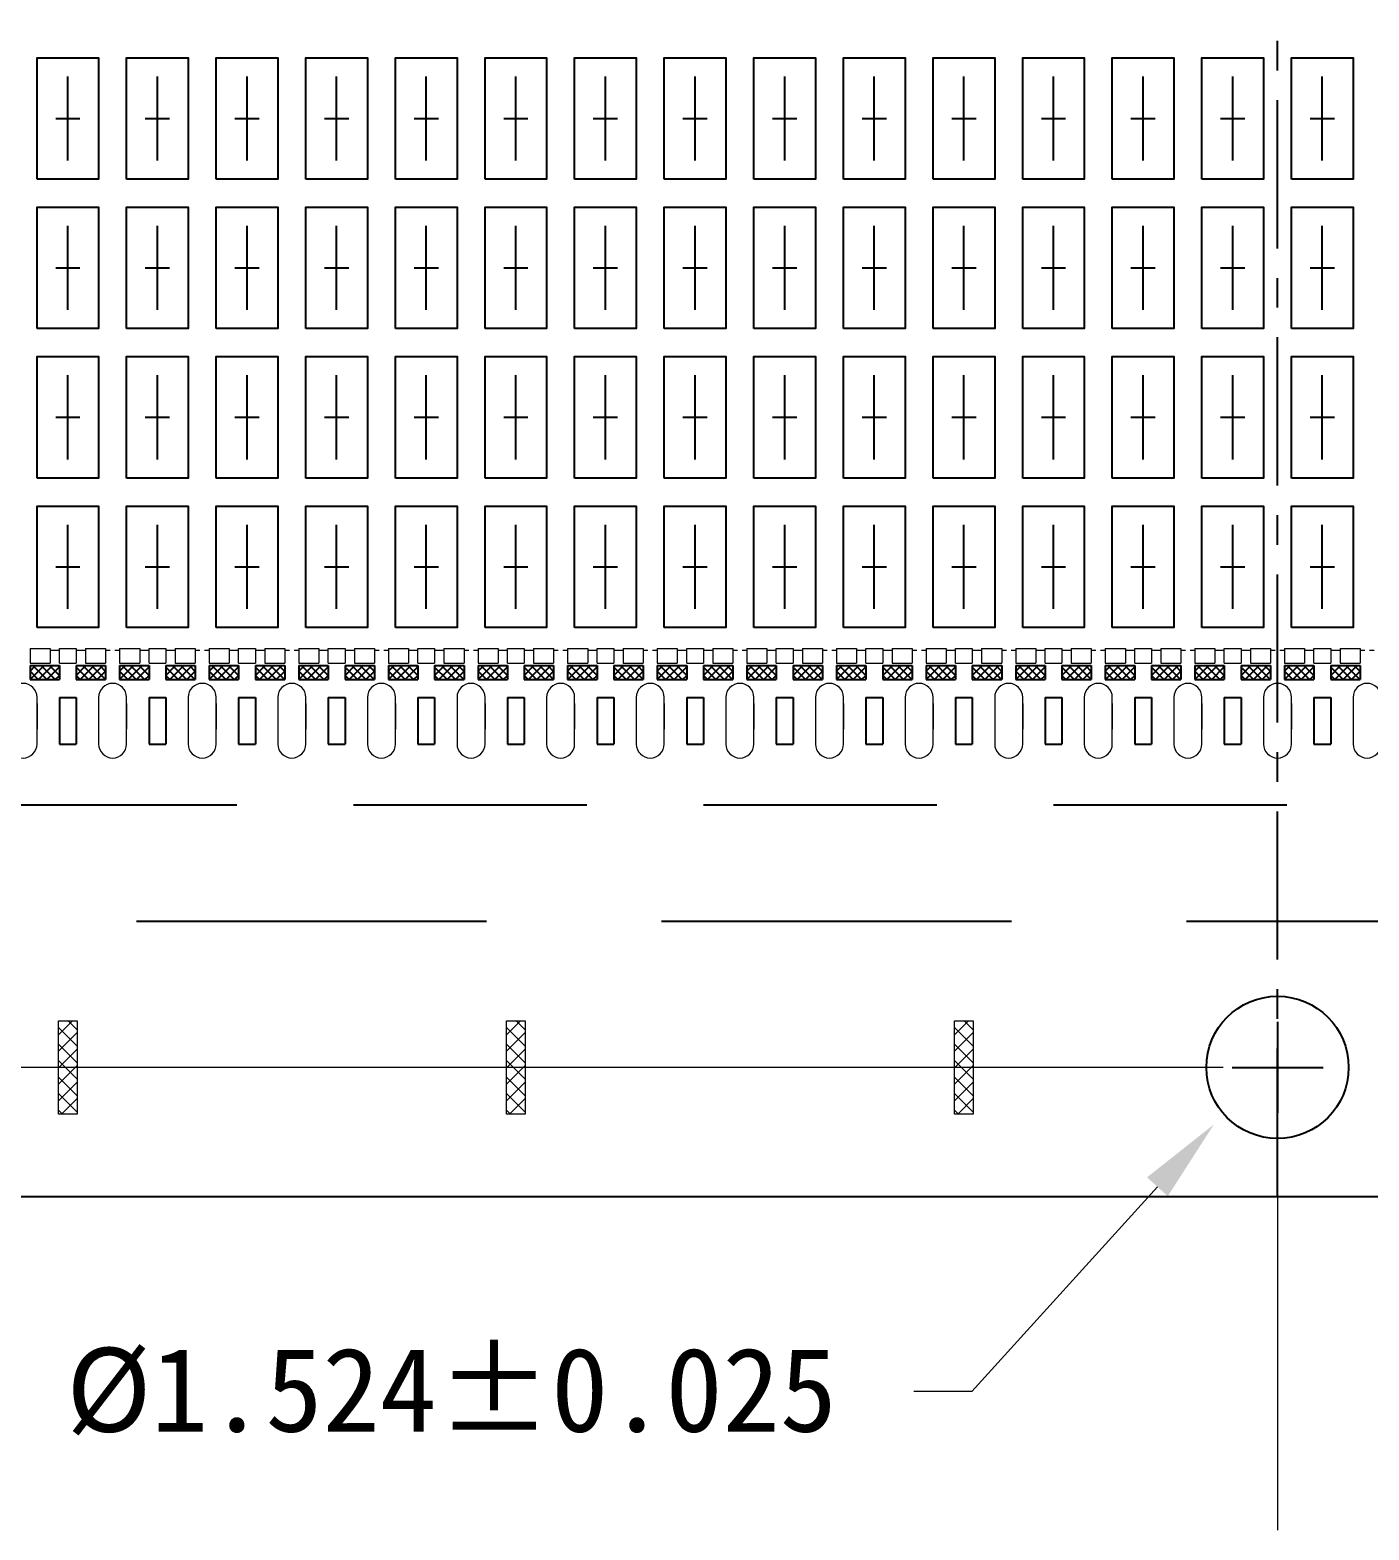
# Model space of a CAD drawing. Extents: x 741 to 839, y -25 to 98.
# Drawn here: x 779.19 to 793.53, y 18.19 to 34.26 of the extents above; entities that cross this region are included whole.
import ezdxf

# ---------------------------------------------------------------- set-up
doc = ezdxf.new("R2010")
doc.units = 0
for name, pattern in [('CENTER', [50.8, 31.75, -6.35, 6.35, -6.35]), ('CENTER2', [28.575, 19.05, -3.175, 3.175, -3.175]), ('HIDDEN', [0.375, 0.25, -0.125]), ('HIDDEN2', [4.7625, 3.175, -1.5875])]:
    doc.linetypes.add(name, pattern=pattern)
for name, color, linetype in [('1D', 4, 'Continuous'), ('Half top', 6, 'Continuous'), ('pkg', 2, 'Continuous'), ('PLATING', 3, 'Continuous'), ('中心线', 1, 'CENTER2')]:
    doc.layers.add(name, color=color, linetype=linetype)
doc.layers.add('top', color=7, linetype='Continuous', lineweight=25)
doc.layers.add('标注线', color=3, linetype='Continuous', lineweight=9)
doc.styles.get("Standard").update_dxf_attribs({"font": ''})
doc.styles.get('Standard').set_extended_font_data('SimSun')

# ---------------------------------------------------------------- blocks, each defined once
blk = doc.blocks.new('*U13')
at = {"layer": 'pkg'}
blk.add_lwpolyline([(-0.33, -0.65), (-0.33, 0.65), (0.33, 0.65), (0.33, -0.65)], close=True, dxfattribs=at)
at = {"layer": '中心线'}
for p, q in [((0, -0.45), (0, 0.45)), ((-0.13, 0), (0.13, 0))]:
    blk.add_line(p, q, dxfattribs=at)
blk = doc.blocks.new('*U12')
at = {"layer": '标注线', "color": 0, "linetype": 'ByBlock', "lineweight": -2}
for p in [(13.44, 4.8), (14.4, 4.8), (15.36, 4.8), (16.32, 4.8), (17.28, 4.8), (18.24, 4.8), (19.2, 4.8), (20.16, 4.8), (21.12, 4.8), (22.08, 4.8), (23.04, 4.8), (24, 4.8), (24.96, 4.8), (25.92, 4.8), (26.88, 4.8), (13.44, 3.2), (14.4, 3.2), (15.36, 3.2), (16.32, 3.2), (17.28, 3.2), (18.24, 3.2), (19.2, 3.2), (20.16, 3.2), (21.12, 3.2), (22.08, 3.2), (23.04, 3.2), (24, 3.2), (24.96, 3.2), (25.92, 3.2), (26.88, 3.2), (13.44, 1.6), (14.4, 1.6), (15.36, 1.6), (16.32, 1.6), (17.28, 1.6), (18.24, 1.6), (19.2, 1.6), (20.16, 1.6), (21.12, 1.6), (22.08, 1.6), (23.04, 1.6), (24, 1.6), (24.96, 1.6), (25.92, 1.6), (26.88, 1.6), (13.44, 0), (14.4, 0), (15.36, 0), (16.32, 0), (17.28, 0), (18.24, 0), (19.2, 0), (20.16, 0), (21.12, 0), (22.08, 0), (23.04, 0), (24, 0), (24.96, 0), (25.92, 0), (26.88, 0)]:
    blk.add_blockref('*U13', p, dxfattribs=at)
blk = doc.blocks.new('*U14')
at = {"lineweight": 5}
for p, q in [((-0.15, 0.25), (-0.15, -0.25)), ((0.15, -0.25), (0.15, 0.25)), ((0.15, 0.184), (0.15, -0.091))]:
    blk.add_line(p, q, dxfattribs=at)
for centre, start, end in [((0, 0.25), 0, 180), ((0, -0.25), 180, 0)]:
    blk.add_arc(centre, 0.15, start, end, dxfattribs=at)
blk = doc.blocks.new('*U15')
at = {"color": 0, "linetype": 'ByBlock', "lineweight": -2}
for p in [(13.44, 0), (14.4, 0), (15.36, 0), (16.32, 0), (17.28, 0), (18.24, 0), (19.2, 0), (20.16, 0), (21.12, 0), (22.08, 0), (23.04, 0), (24, 0), (24.96, 0), (25.92, 0), (26.88, 0), (27.84, 0)]:
    blk.add_blockref('*U14', p, dxfattribs=at)
blk = doc.blocks.new('*U16')
at = {"color": 7}
for p, q in [((-0.09, 0.25), (-0.09, -0.25)), ((-0.09, 0.25), (0.09, 0.25)), ((0.09, 0.25), (0.09, -0.25)), ((-0.09, -0.25), (0.09, -0.25))]:
    blk.add_line(p, q, dxfattribs=at)
blk = doc.blocks.new('*U17')
at = {"color": 0, "linetype": 'ByBlock', "lineweight": -2}
for p in [(13.44, 0), (14.4, 0), (15.36, 0), (16.32, 0), (17.28, 0), (18.24, 0), (19.2, 0), (20.16, 0), (21.12, 0), (22.08, 0), (23.04, 0), (24, 0), (24.96, 0), (25.92, 0), (26.88, 0)]:
    blk.add_blockref('*U16', p, dxfattribs=at)
blk = doc.blocks.new('*U75')
at = {"lineweight": 15}
for p, q in [((-0.48, 0.08), (-0.48, -0.08)), ((-0.48, 0.08), (-0.265, 0.08)), ((-0.48, 0.08), (-0.265, 0.08)), ((-0.48, 0.08), (-0.265, 0.08)), ((-0.265, 0.08), (-0.265, -0.08)), ((-0.165, -0.08), (-0.165, 0.08)), ((-0.165, 0.08), (0.015, 0.08)), ((0.015, 0.08), (0.015, -0.08)), ((0.115, 0.08), (0.33, 0.08)), ((0.115, 0.08), (0.115, -0.08)), ((0.115, 0.08), (0.33, 0.08)), ((0.115, 0.08), (0.33, 0.08)), ((0.33, 0.08), (0.33, -0.08)), ((-0.48, -0.08), (-0.265, -0.08)), ((-0.165, -0.08), (0.015, -0.08)), ((0.115, -0.08), (0.33, -0.08))]:
    blk.add_line(p, q, dxfattribs=at)
at = {"color": 4, "linetype": 'HIDDEN2', "lineweight": 15, "ltscale": 0.01}
for p, q in [((-0.265, 0.06), (-0.165, 0.06)), ((0.015, 0.06), (0.115, 0.06)), ((0.33, 0.06), (0.38, 0.06)), ((0.43, 0.06), (0.48, 0.06))]:
    blk.add_line(p, q, dxfattribs=at)
blk = doc.blocks.new('*U76')
at = {"color": 0, "linetype": 'ByBlock', "lineweight": -2, "transparency": 16777216}
for p in [(13.44, 0), (14.4, 0), (15.36, 0), (16.32, 0), (17.28, 0), (18.24, 0), (19.2, 0), (20.16, 0), (21.12, 0), (22.08, 0), (23.04, 0), (24, 0), (24.96, 0), (25.92, 0), (26.88, 0)]:
    blk.add_blockref('*U75', p, dxfattribs=at)

msp = doc.modelspace()

# ---------------------------------------------------------------- hatches: boundary and pattern name
at = {"layer": 'PLATING'}
h = msp.add_hatch(dxfattribs=at)
h.set_pattern_fill('ANSI37', color=256, scale=0.02)
h.set_pattern_definition([(45, (13.44, 0), (-0.0449012806, 0.0449012806), []), (135, (13.44, 0), (-0.0449012806, -0.0449012806), [])])
h.paths.add_polyline_path([(779.5018, 27.4507), (779.1868, 27.4507), (779.1868, 27.3007), (779.5018, 27.3007)])
h.paths.add_polyline_path([(779.9968, 27.4507), (779.6818, 27.4507), (779.6818, 27.3007), (779.9968, 27.3007)])
h = msp.add_hatch(dxfattribs=at)
h.set_pattern_fill('ANSI37', color=256, scale=0.02)
h.set_pattern_definition([(45, (14.4, 0), (-0.0449012806, 0.0449012806), []), (135, (14.4, 0), (-0.0449012806, -0.0449012806), [])])
h.paths.add_polyline_path([(780.4618, 27.4507), (780.1468, 27.4507), (780.1468, 27.3007), (780.4618, 27.3007)])
h.paths.add_polyline_path([(780.9568, 27.4507), (780.6418, 27.4507), (780.6418, 27.3007), (780.9568, 27.3007)])
h = msp.add_hatch(dxfattribs=at)
h.set_pattern_fill('ANSI37', color=256, scale=0.02)
h.set_pattern_definition([(45, (15.36, 0), (-0.0449012806, 0.0449012806), []), (135, (15.36, 0), (-0.0449012806, -0.0449012806), [])])
h.paths.add_polyline_path([(781.4218, 27.4507), (781.1068, 27.4507), (781.1068, 27.3007), (781.4218, 27.3007)])
h.paths.add_polyline_path([(781.9168, 27.4507), (781.6018, 27.4507), (781.6018, 27.3007), (781.9168, 27.3007)])
h = msp.add_hatch(dxfattribs=at)
h.set_pattern_fill('ANSI37', color=256, scale=0.02)
h.set_pattern_definition([(45, (16.32, 0), (-0.0449012806, 0.0449012806), []), (135, (16.32, 0), (-0.0449012806, -0.0449012806), [])])
h.paths.add_polyline_path([(782.3818, 27.4507), (782.0668, 27.4507), (782.0668, 27.3007), (782.3818, 27.3007)])
h.paths.add_polyline_path([(782.8768, 27.4507), (782.5618, 27.4507), (782.5618, 27.3007), (782.8768, 27.3007)])
h = msp.add_hatch(dxfattribs=at)
h.set_pattern_fill('ANSI37', color=256, scale=0.02)
h.set_pattern_definition([(45, (17.28, 0), (-0.0449012806, 0.0449012806), []), (135, (17.28, 0), (-0.0449012806, -0.0449012806), [])])
h.paths.add_polyline_path([(783.3418, 27.4507), (783.0268, 27.4507), (783.0268, 27.3007), (783.3418, 27.3007)])
h.paths.add_polyline_path([(783.8368, 27.4507), (783.5218, 27.4507), (783.5218, 27.3007), (783.8368, 27.3007)])
h = msp.add_hatch(dxfattribs=at)
h.set_pattern_fill('ANSI37', color=256, scale=0.02)
h.set_pattern_definition([(45, (18.24, 0), (-0.0449012806, 0.0449012806), []), (135, (18.24, 0), (-0.0449012806, -0.0449012806), [])])
h.paths.add_polyline_path([(784.3018, 27.4507), (783.9868, 27.4507), (783.9868, 27.3007), (784.3018, 27.3007)])
h.paths.add_polyline_path([(784.7968, 27.4507), (784.4818, 27.4507), (784.4818, 27.3007), (784.7968, 27.3007)])
h = msp.add_hatch(dxfattribs=at)
h.set_pattern_fill('ANSI37', color=256, scale=0.02)
h.set_pattern_definition([(45, (19.2, 0), (-0.0449012806, 0.0449012806), []), (135, (19.2, 0), (-0.0449012806, -0.0449012806), [])])
h.paths.add_polyline_path([(785.2618, 27.4507), (784.9468, 27.4507), (784.9468, 27.3007), (785.2618, 27.3007)])
h.paths.add_polyline_path([(785.7568, 27.4507), (785.4418, 27.4507), (785.4418, 27.3007), (785.7568, 27.3007)])
h = msp.add_hatch(dxfattribs=at)
h.set_pattern_fill('ANSI37', color=256, scale=0.02)
h.set_pattern_definition([(45, (20.16, 0), (-0.0449012806, 0.0449012806), []), (135, (20.16, 0), (-0.0449012806, -0.0449012806), [])])
h.paths.add_polyline_path([(786.2218, 27.4507), (785.9068, 27.4507), (785.9068, 27.3007), (786.2218, 27.3007)])
h.paths.add_polyline_path([(786.7168, 27.4507), (786.4018, 27.4507), (786.4018, 27.3007), (786.7168, 27.3007)])
h = msp.add_hatch(dxfattribs=at)
h.set_pattern_fill('ANSI37', color=256, scale=0.02)
h.set_pattern_definition([(45, (21.12, 0), (-0.0449012806, 0.0449012806), []), (135, (21.12, 0), (-0.0449012806, -0.0449012806), [])])
h.paths.add_polyline_path([(787.1818, 27.4507), (786.8668, 27.4507), (786.8668, 27.3007), (787.1818, 27.3007)])
h.paths.add_polyline_path([(787.6768, 27.4507), (787.3618, 27.4507), (787.3618, 27.3007), (787.6768, 27.3007)])
h = msp.add_hatch(dxfattribs=at)
h.set_pattern_fill('ANSI37', color=256, scale=0.02)
h.set_pattern_definition([(45, (22.08, 0), (-0.0449012806, 0.0449012806), []), (135, (22.08, 0), (-0.0449012806, -0.0449012806), [])])
h.paths.add_polyline_path([(788.1418, 27.4507), (787.8268, 27.4507), (787.8268, 27.3007), (788.1418, 27.3007)])
h.paths.add_polyline_path([(788.6368, 27.4507), (788.3218, 27.4507), (788.3218, 27.3007), (788.6368, 27.3007)])
h = msp.add_hatch(dxfattribs=at)
h.set_pattern_fill('ANSI37', color=256, scale=0.02)
h.set_pattern_definition([(45, (23.04, 0), (-0.0449012806, 0.0449012806), []), (135, (23.04, 0), (-0.0449012806, -0.0449012806), [])])
h.paths.add_polyline_path([(789.1018, 27.4507), (788.7868, 27.4507), (788.7868, 27.3007), (789.1018, 27.3007)])
h.paths.add_polyline_path([(789.5968, 27.4507), (789.2818, 27.4507), (789.2818, 27.3007), (789.5968, 27.3007)])
h = msp.add_hatch(dxfattribs=at)
h.set_pattern_fill('ANSI37', color=256, scale=0.02)
h.set_pattern_definition([(45, (24, 0), (-0.0449012806, 0.0449012806), []), (135, (24, 0), (-0.0449012806, -0.0449012806), [])])
h.paths.add_polyline_path([(790.0618, 27.4507), (789.7468, 27.4507), (789.7468, 27.3007), (790.0618, 27.3007)])
h.paths.add_polyline_path([(790.5568, 27.4507), (790.2418, 27.4507), (790.2418, 27.3007), (790.5568, 27.3007)])
h = msp.add_hatch(dxfattribs=at)
h.set_pattern_fill('ANSI37', color=256, scale=0.02)
h.set_pattern_definition([(45, (24.96, 0), (-0.0449012806, 0.0449012806), []), (135, (24.96, 0), (-0.0449012806, -0.0449012806), [])])
h.paths.add_polyline_path([(791.0218, 27.4507), (790.7068, 27.4507), (790.7068, 27.3007), (791.0218, 27.3007)])
h.paths.add_polyline_path([(791.5168, 27.4507), (791.2018, 27.4507), (791.2018, 27.3007), (791.5168, 27.3007)])
h = msp.add_hatch(dxfattribs=at)
h.set_pattern_fill('ANSI37', color=256, scale=0.02)
h.set_pattern_definition([(45, (25.92, 0), (-0.0449012806, 0.0449012806), []), (135, (25.92, 0), (-0.0449012806, -0.0449012806), [])])
h.paths.add_polyline_path([(791.9818, 27.4507), (791.6668, 27.4507), (791.6668, 27.3007), (791.9818, 27.3007)])
h.paths.add_polyline_path([(792.4768, 27.4507), (792.1618, 27.4507), (792.1618, 27.3007), (792.4768, 27.3007)])
h = msp.add_hatch(dxfattribs=at)
h.set_pattern_fill('ANSI37', color=256, scale=0.02)
h.set_pattern_definition([(45, (26.88, 0), (-0.0449012806, 0.0449012806), []), (135, (26.88, 0), (-0.0449012806, -0.0449012806), [])])
h.paths.add_polyline_path([(792.9418, 27.4507), (792.6268, 27.4507), (792.6268, 27.3007), (792.9418, 27.3007)])
h.paths.add_polyline_path([(793.4368, 27.4507), (793.1218, 27.4507), (793.1218, 27.3007), (793.4368, 27.3007)])

# ---------------------------------------------------------------- linework, layer by layer
at = {"layer": '1D', "linetype": 'HIDDEN', "ltscale": 10}
msp.add_line((763.9018, 25.9607, 0.1909), (821.2018, 25.9607, 0.1909), dxfattribs=at)
at = {"layer": '1D', "color": 2, "linetype": 'HIDDEN', "ltscale": 15}
msp.add_line((823.4518, 24.7107, 0.1909), (757.7018, 24.7107, 0.1909), dxfattribs=at)
at = {"layer": 'Half top', "lineweight": 5}
for p, q in [((779.4918, 23.4962, 0.1909), (779.6413, 23.6457, 0.1909)), ((779.4918, 23.6457, 0.1909), (779.6918, 23.6457, 0.1909)), ((779.4918, 22.6457, 0.1909), (779.4918, 23.6457, 0.1909)), ((779.6918, 23.5497, 0.1909), (779.5958, 23.6457, 0.1909)), ((779.6918, 23.6457, 0.1909), (779.6918, 22.6457, 0.1909)), ((784.2918, 23.4962, 0.1909), (784.4413, 23.6457, 0.1909)), ((784.2918, 23.6457, 0.1909), (784.4918, 23.6457, 0.1909)), ((784.2918, 22.6457, 0.1909), (784.2918, 23.6457, 0.1909)), ((784.4918, 23.5497, 0.1909), (784.3958, 23.6457, 0.1909)), ((784.4918, 23.6457, 0.1909), (784.4918, 22.6457, 0.1909)), ((789.0918, 23.4962, 0.1909), (789.2413, 23.6457, 0.1909)), ((789.0918, 23.6457, 0.1909), (789.2918, 23.6457, 0.1909)), ((789.0918, 22.6457, 0.1909), (789.0918, 23.6457, 0.1909)), ((789.2918, 23.5497, 0.1909), (789.1958, 23.6457, 0.1909)), ((789.2918, 23.6457, 0.1909), (789.2918, 22.6457, 0.1909)), ((779.6918, 23.373, 0.1909), (779.4918, 23.573, 0.1909)), ((779.4918, 23.3194, 0.1909), (779.6918, 23.5194, 0.1909)), ((784.4918, 23.373, 0.1909), (784.2918, 23.573, 0.1909)), ((784.2918, 23.3194, 0.1909), (784.4918, 23.5194, 0.1909)), ((789.2918, 23.373, 0.1909), (789.0918, 23.573, 0.1909)), ((789.0918, 23.3194, 0.1909), (789.2918, 23.5194, 0.1909)), ((779.6918, 23.1962, 0.1909), (779.4918, 23.3962, 0.1909)), ((779.4918, 23.1426, 0.1909), (779.6918, 23.3426, 0.1909)), ((784.4918, 23.1962, 0.1909), (784.2918, 23.3962, 0.1909)), ((784.2918, 23.1426, 0.1909), (784.4918, 23.3426, 0.1909)), ((789.2918, 23.1962, 0.1909), (789.0918, 23.3962, 0.1909)), ((789.0918, 23.1426, 0.1909), (789.2918, 23.3426, 0.1909)), ((779.6918, 23.0194, 0.1909), (779.4918, 23.2194, 0.1909)), ((779.4918, 22.9658, 0.1909), (779.6918, 23.1658, 0.1909)), ((784.4918, 23.0194, 0.1909), (784.2918, 23.2194, 0.1909)), ((784.2918, 22.9658, 0.1909), (784.4918, 23.1658, 0.1909)), ((789.2918, 23.0194, 0.1909), (789.0918, 23.2194, 0.1909)), ((789.0918, 22.9658, 0.1909), (789.2918, 23.1658, 0.1909)), ((779.6918, 22.8426, 0.1909), (779.4918, 23.0426, 0.1909)), ((779.4918, 22.7891, 0.1909), (779.6918, 22.9891, 0.1909)), ((784.4918, 22.8426, 0.1909), (784.2918, 23.0426, 0.1909)), ((784.2918, 22.7891, 0.1909), (784.4918, 22.9891, 0.1909)), ((789.2918, 22.8426, 0.1909), (789.0918, 23.0426, 0.1909)), ((789.0918, 22.7891, 0.1909), (789.2918, 22.9891, 0.1909)), ((779.6918, 22.6659, 0.1909), (779.4918, 22.8659, 0.1909)), ((784.4918, 22.6659, 0.1909), (784.2918, 22.8659, 0.1909)), ((789.2918, 22.6659, 0.1909), (789.0918, 22.8659, 0.1909)), ((779.5352, 22.6457, 0.1909), (779.4918, 22.6891, 0.1909)), ((779.5252, 22.6457, 0.1909), (779.6918, 22.8123, 0.1909)), ((784.3352, 22.6457, 0.1909), (784.2918, 22.6891, 0.1909)), ((784.3252, 22.6457, 0.1909), (784.4918, 22.8123, 0.1909)), ((789.1352, 22.6457, 0.1909), (789.0918, 22.6891, 0.1909)), ((789.1252, 22.6457, 0.1909), (789.2918, 22.8123, 0.1909)), ((779.6918, 22.6457, 0.1909), (779.4918, 22.6457, 0.1909)), ((784.4918, 22.6457, 0.1909), (784.2918, 22.6457, 0.1909)), ((789.2918, 22.6457, 0.1909), (789.0918, 22.6457, 0.1909))]:
    msp.add_line(p, q, dxfattribs=at)
at = {"layer": 'PLATING'}
for p, q in [((779.1868, 27.4507, 0.1909), (779.5018, 27.4507, 0.1909)), ((779.1868, 27.4507, 0.1909), (779.1868, 27.3007, 0.1909)), ((779.6818, 27.4507, 0.1909), (779.9968, 27.4507, 0.1909)), ((779.9968, 27.4507, 0.1909), (779.9968, 27.3007, 0.1909)), ((780.1468, 27.4507, 0.1909), (780.4618, 27.4507, 0.1909)), ((780.1468, 27.4507, 0.1909), (780.1468, 27.3007, 0.1909)), ((780.6418, 27.4507, 0.1909), (780.9568, 27.4507, 0.1909)), ((780.9568, 27.4507, 0.1909), (780.9568, 27.3007, 0.1909)), ((781.1068, 27.4507, 0.1909), (781.4218, 27.4507, 0.1909)), ((781.1068, 27.4507, 0.1909), (781.1068, 27.3007, 0.1909)), ((781.6018, 27.4507, 0.1909), (781.9168, 27.4507, 0.1909)), ((781.9168, 27.4507, 0.1909), (781.9168, 27.3007, 0.1909)), ((782.0668, 27.4507, 0.1909), (782.3818, 27.4507, 0.1909)), ((782.0668, 27.4507, 0.1909), (782.0668, 27.3007, 0.1909)), ((782.5618, 27.4507, 0.1909), (782.8768, 27.4507, 0.1909)), ((782.8768, 27.4507, 0.1909), (782.8768, 27.3007, 0.1909)), ((783.0268, 27.4507, 0.1909), (783.3418, 27.4507, 0.1909)), ((783.0268, 27.4507, 0.1909), (783.0268, 27.3007, 0.1909)), ((783.5218, 27.4507, 0.1909), (783.8368, 27.4507, 0.1909)), ((783.8368, 27.4507, 0.1909), (783.8368, 27.3007, 0.1909)), ((783.9868, 27.4507, 0.1909), (784.3018, 27.4507, 0.1909)), ((783.9868, 27.4507, 0.1909), (783.9868, 27.3007, 0.1909)), ((784.4818, 27.4507, 0.1909), (784.7968, 27.4507, 0.1909)), ((784.7968, 27.4507, 0.1909), (784.7968, 27.3007, 0.1909)), ((784.9468, 27.4507, 0.1909), (785.2618, 27.4507, 0.1909)), ((784.9468, 27.4507, 0.1909), (784.9468, 27.3007, 0.1909)), ((785.4418, 27.4507, 0.1909), (785.7568, 27.4507, 0.1909)), ((785.7568, 27.4507, 0.1909), (785.7568, 27.3007, 0.1909)), ((785.9068, 27.4507, 0.1909), (786.2218, 27.4507, 0.1909)), ((785.9068, 27.4507, 0.1909), (785.9068, 27.3007, 0.1909)), ((786.4018, 27.4507, 0.1909), (786.7168, 27.4507, 0.1909)), ((786.7168, 27.4507, 0.1909), (786.7168, 27.3007, 0.1909)), ((786.8668, 27.4507, 0.1909), (787.1818, 27.4507, 0.1909)), ((786.8668, 27.4507, 0.1909), (786.8668, 27.3007, 0.1909)), ((787.3618, 27.4507, 0.1909), (787.6768, 27.4507, 0.1909)), ((787.6768, 27.4507, 0.1909), (787.6768, 27.3007, 0.1909)), ((787.8268, 27.4507, 0.1909), (788.1418, 27.4507, 0.1909)), ((787.8268, 27.4507, 0.1909), (787.8268, 27.3007, 0.1909)), ((788.3218, 27.4507, 0.1909), (788.6368, 27.4507, 0.1909)), ((788.6368, 27.4507, 0.1909), (788.6368, 27.3007, 0.1909)), ((788.7868, 27.4507, 0.1909), (789.1018, 27.4507, 0.1909)), ((788.7868, 27.4507, 0.1909), (788.7868, 27.3007, 0.1909)), ((789.2818, 27.4507, 0.1909), (789.5968, 27.4507, 0.1909)), ((789.5968, 27.4507, 0.1909), (789.5968, 27.3007, 0.1909)), ((789.7468, 27.4507, 0.1909), (790.0618, 27.4507, 0.1909)), ((789.7468, 27.4507, 0.1909), (789.7468, 27.3007, 0.1909)), ((790.2418, 27.4507, 0.1909), (790.5568, 27.4507, 0.1909)), ((790.5568, 27.4507, 0.1909), (790.5568, 27.3007, 0.1909)), ((790.7068, 27.4507, 0.1909), (791.0218, 27.4507, 0.1909)), ((790.7068, 27.4507, 0.1909), (790.7068, 27.3007, 0.1909)), ((791.2018, 27.4507, 0.1909), (791.5168, 27.4507, 0.1909)), ((791.5168, 27.4507, 0.1909), (791.5168, 27.3007, 0.1909)), ((791.6668, 27.4507, 0.1909), (791.9818, 27.4507, 0.1909)), ((791.6668, 27.4507, 0.1909), (791.6668, 27.3007, 0.1909)), ((792.1618, 27.4507, 0.1909), (792.4768, 27.4507, 0.1909)), ((792.4768, 27.4507, 0.1909), (792.4768, 27.3007, 0.1909)), ((792.6268, 27.4507, 0.1909), (792.9418, 27.4507, 0.1909)), ((792.6268, 27.4507, 0.1909), (792.6268, 27.3007, 0.1909)), ((793.1218, 27.4507, 0.1909), (793.4368, 27.4507, 0.1909)), ((793.4368, 27.4507, 0.1909), (793.4368, 27.3007, 0.1909)), ((779.1868, 27.3007, 0.1909), (779.5018, 27.3007, 0.1909)), ((779.6818, 27.3007, 0.1909), (779.9968, 27.3007, 0.1909)), ((780.1468, 27.3007, 0.1909), (780.4618, 27.3007, 0.1909)), ((780.6418, 27.3007, 0.1909), (780.9568, 27.3007, 0.1909)), ((781.1068, 27.3007, 0.1909), (781.4218, 27.3007, 0.1909)), ((781.6018, 27.3007, 0.1909), (781.9168, 27.3007, 0.1909)), ((782.0668, 27.3007, 0.1909), (782.3818, 27.3007, 0.1909)), ((782.5618, 27.3007, 0.1909), (782.8768, 27.3007, 0.1909)), ((783.0268, 27.3007, 0.1909), (783.3418, 27.3007, 0.1909)), ((783.5218, 27.3007, 0.1909), (783.8368, 27.3007, 0.1909)), ((783.9868, 27.3007, 0.1909), (784.3018, 27.3007, 0.1909)), ((784.4818, 27.3007, 0.1909), (784.7968, 27.3007, 0.1909)), ((784.9468, 27.3007, 0.1909), (785.2618, 27.3007, 0.1909)), ((785.4418, 27.3007, 0.1909), (785.7568, 27.3007, 0.1909)), ((785.9068, 27.3007, 0.1909), (786.2218, 27.3007, 0.1909)), ((786.4018, 27.3007, 0.1909), (786.7168, 27.3007, 0.1909)), ((786.8668, 27.3007, 0.1909), (787.1818, 27.3007, 0.1909)), ((787.3618, 27.3007, 0.1909), (787.6768, 27.3007, 0.1909)), ((787.8268, 27.3007, 0.1909), (788.1418, 27.3007, 0.1909)), ((788.3218, 27.3007, 0.1909), (788.6368, 27.3007, 0.1909)), ((788.7868, 27.3007, 0.1909), (789.1018, 27.3007, 0.1909)), ((789.2818, 27.3007, 0.1909), (789.5968, 27.3007, 0.1909)), ((789.7468, 27.3007, 0.1909), (790.0618, 27.3007, 0.1909)), ((790.2418, 27.3007, 0.1909), (790.5568, 27.3007, 0.1909)), ((790.7068, 27.3007, 0.1909), (791.0218, 27.3007, 0.1909)), ((791.2018, 27.3007, 0.1909), (791.5168, 27.3007, 0.1909)), ((791.6668, 27.3007, 0.1909), (791.9818, 27.3007, 0.1909)), ((792.1618, 27.3007, 0.1909), (792.4768, 27.3007, 0.1909)), ((792.6268, 27.3007, 0.1909), (792.9418, 27.3007, 0.1909)), ((793.1218, 27.3007, 0.1909), (793.4368, 27.3007, 0.1909))]:
    msp.add_line(p, q, dxfattribs=at)
at = {"layer": 'PLATING', "color": 3}
for p, q in [((779.5018, 27.4507, 0.1909), (779.5018, 27.3007, 0.1909)), ((779.6818, 27.4507, 0.1909), (779.6818, 27.3007, 0.1909)), ((780.4618, 27.4507, 0.1909), (780.4618, 27.3007, 0.1909)), ((780.6418, 27.4507, 0.1909), (780.6418, 27.3007, 0.1909)), ((781.4218, 27.4507, 0.1909), (781.4218, 27.3007, 0.1909)), ((781.6018, 27.4507, 0.1909), (781.6018, 27.3007, 0.1909)), ((782.3818, 27.4507, 0.1909), (782.3818, 27.3007, 0.1909)), ((782.5618, 27.4507, 0.1909), (782.5618, 27.3007, 0.1909)), ((783.3418, 27.4507, 0.1909), (783.3418, 27.3007, 0.1909)), ((783.5218, 27.4507, 0.1909), (783.5218, 27.3007, 0.1909)), ((784.3018, 27.4507, 0.1909), (784.3018, 27.3007, 0.1909)), ((784.4818, 27.4507, 0.1909), (784.4818, 27.3007, 0.1909)), ((785.2618, 27.4507, 0.1909), (785.2618, 27.3007, 0.1909)), ((785.4418, 27.4507, 0.1909), (785.4418, 27.3007, 0.1909)), ((786.2218, 27.4507, 0.1909), (786.2218, 27.3007, 0.1909)), ((786.4018, 27.4507, 0.1909), (786.4018, 27.3007, 0.1909)), ((787.1818, 27.4507, 0.1909), (787.1818, 27.3007, 0.1909)), ((787.3618, 27.4507, 0.1909), (787.3618, 27.3007, 0.1909)), ((788.1418, 27.4507, 0.1909), (788.1418, 27.3007, 0.1909)), ((788.3218, 27.4507, 0.1909), (788.3218, 27.3007, 0.1909)), ((789.1018, 27.4507, 0.1909), (789.1018, 27.3007, 0.1909)), ((789.2818, 27.4507, 0.1909), (789.2818, 27.3007, 0.1909)), ((790.0618, 27.4507, 0.1909), (790.0618, 27.3007, 0.1909)), ((790.2418, 27.4507, 0.1909), (790.2418, 27.3007, 0.1909)), ((791.0218, 27.4507, 0.1909), (791.0218, 27.3007, 0.1909)), ((791.2018, 27.4507, 0.1909), (791.2018, 27.3007, 0.1909)), ((791.9818, 27.4507, 0.1909), (791.9818, 27.3007, 0.1909)), ((792.1618, 27.4507, 0.1909), (792.1618, 27.3007, 0.1909)), ((792.9418, 27.4507, 0.1909), (792.9418, 27.3007, 0.1909)), ((793.1218, 27.4507, 0.1909), (793.1218, 27.3007, 0.1909))]:
    msp.add_line(p, q, dxfattribs=at)
at = {"layer": 'top'}
msp.add_line((823.4518, 21.7607, 0.1909), (758.7018, 21.7607, 0.1909), dxfattribs=at)
msp.add_circle((792.5518, 23.1457, 0.1909), 0.762, dxfattribs=at)
at = {"layer": '中心线', "linetype": 'CENTER', "ltscale": 0.05}
msp.add_line((792.5518, 21.7607, 0.1909), (792.5518, 89.6607, 0.1909), dxfattribs=at)
at = {"layer": '中心线'}
for p, q in [((792.5518, 23.6331, 0.1909), (792.5518, 22.6582, 0.1909)), ((792.0644, 23.1457, 0.1909), (793.0392, 23.1457, 0.1909))]:
    msp.add_line(p, q, dxfattribs=at)
at = {"layer": '标注线'}
for p, q in [((791.969, 23.1457, 0.1909), (753.8661, 23.1457, 0.1909)), ((792.5518, 22.3582, 0.1909), (792.5518, 18.1893, 0.1909)), ((791.265, 21.8671, 0.1909), (789.2753, 19.6724, 0.1909)), ((789.2753, 19.6724, 0.1909), (788.6558, 19.6724, 0.1909))]:
    msp.add_line(p, q, dxfattribs=at)
msp.add_solid([(791.1539, 21.9678, 0.1909), (791.8695, 22.5339, 0.1909), (791.3761, 21.7663, 0.1909)], dxfattribs=at)

# ---------------------------------------------------------------- block references
at = {"color": 4}
msp.add_blockref('*U76', (766.2268, 27.5557, 0.1909), dxfattribs=at)
at = {"color": 7}
for name, p in [('*U15', (765.6718, 26.8607, 0.1909)), ('*U17', (766.1518, 26.8607, 0.1909))]:
    msp.add_blockref(name, p, dxfattribs=at)
at = {"layer": '标注线', "color": 4}
msp.add_blockref('*U12', (766.1518, 28.5107, 0.1909), dxfattribs=at)

# ---------------------------------------------------------------- texts
at = {"layer": '标注线', "insert": (783.7037, 19.6724, 0.1909), "char_height": 0.9, "attachment_point": 5}
msp.add_mtext('%%C1.524±0.025', dxfattribs=at)

doc.saveas('drawing.dxf')
